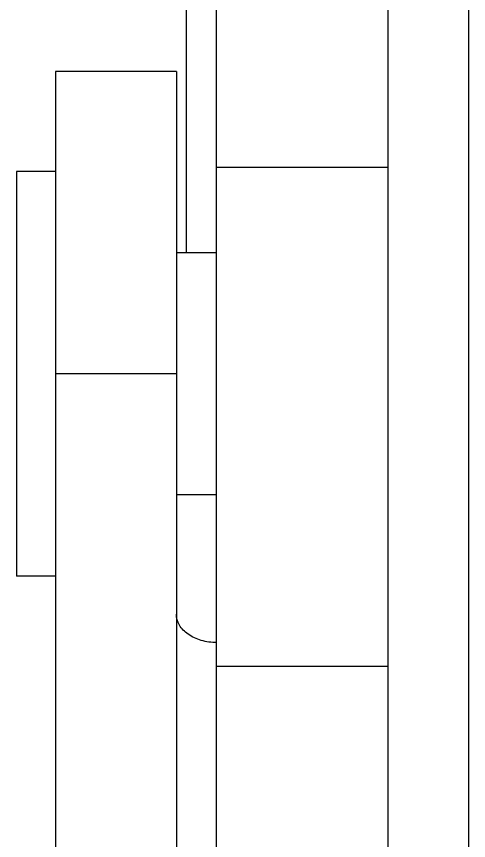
# Model space of a CAD drawing. Extents: x 1725261 to 1937680, y 860327 to 1571294.
# Drawn here: x 1848600.2 to 1848783.7, y 1235739.2 to 1236073.4 of the extents above; entities that cross this region are included whole.
import ezdxf

# ---------------------------------------------------------------- set-up
doc = ezdxf.new("R2010")
doc.units = 0
doc.header["$LTSCALE"] = 1000
doc.header["$MEASUREMENT"] = 0

msp = doc.modelspace()

# ---------------------------------------------------------------- linework, layer by layer
for p, q in [((1848669.17, 1235977.54), (1848669.17, 1238719.61)), ((1848750.94, 1238445.87), (1848750.94, 1235730.96)), ((1848783.65, 1238445.87), (1848783.65, 1235730.96)), ((1848681.43, 1235403.86), (1848681.43, 1236292.77)), ((1848665.08, 1236051.14), (1848616.01, 1236051.14)), ((1848616.01, 1236051.14), (1848616.01, 1235437.38)), ((1848665.08, 1236051.14), (1848665.08, 1235437.38)), ((1848616.01, 1236010.56), (1848600.18, 1236010.56)), ((1848600.18, 1236010.56), (1848600.18, 1235846.39)), ((1848681.43, 1236012.32), (1848750.94, 1236012.32)), ((1848681.43, 1235977.54), (1848665.08, 1235977.54)), ((1848665.08, 1235928.48), (1848616.01, 1235928.48)), ((1848681.43, 1235879.41), (1848665.08, 1235879.41)), ((1848616.01, 1235846.39), (1848600.18, 1235846.39)), ((1848681.43, 1235809.9), (1848750.94, 1235809.9))]:
    msp.add_line(p, q)
msp.add_open_spline([(1848681.43, 1235819.43), (1848679.33, 1235819.43), (1848675.24, 1235819.98), (1848669.89, 1235822.4), (1848666.07, 1235826.17), (1848665.08, 1235829.46), (1848665.08, 1235830.99)], degree=3, knots=[0, 0, 0, 0, 0.28799, 0.555344, 0.790517, 1, 1, 1, 1])

doc.saveas('drawing.dxf')
